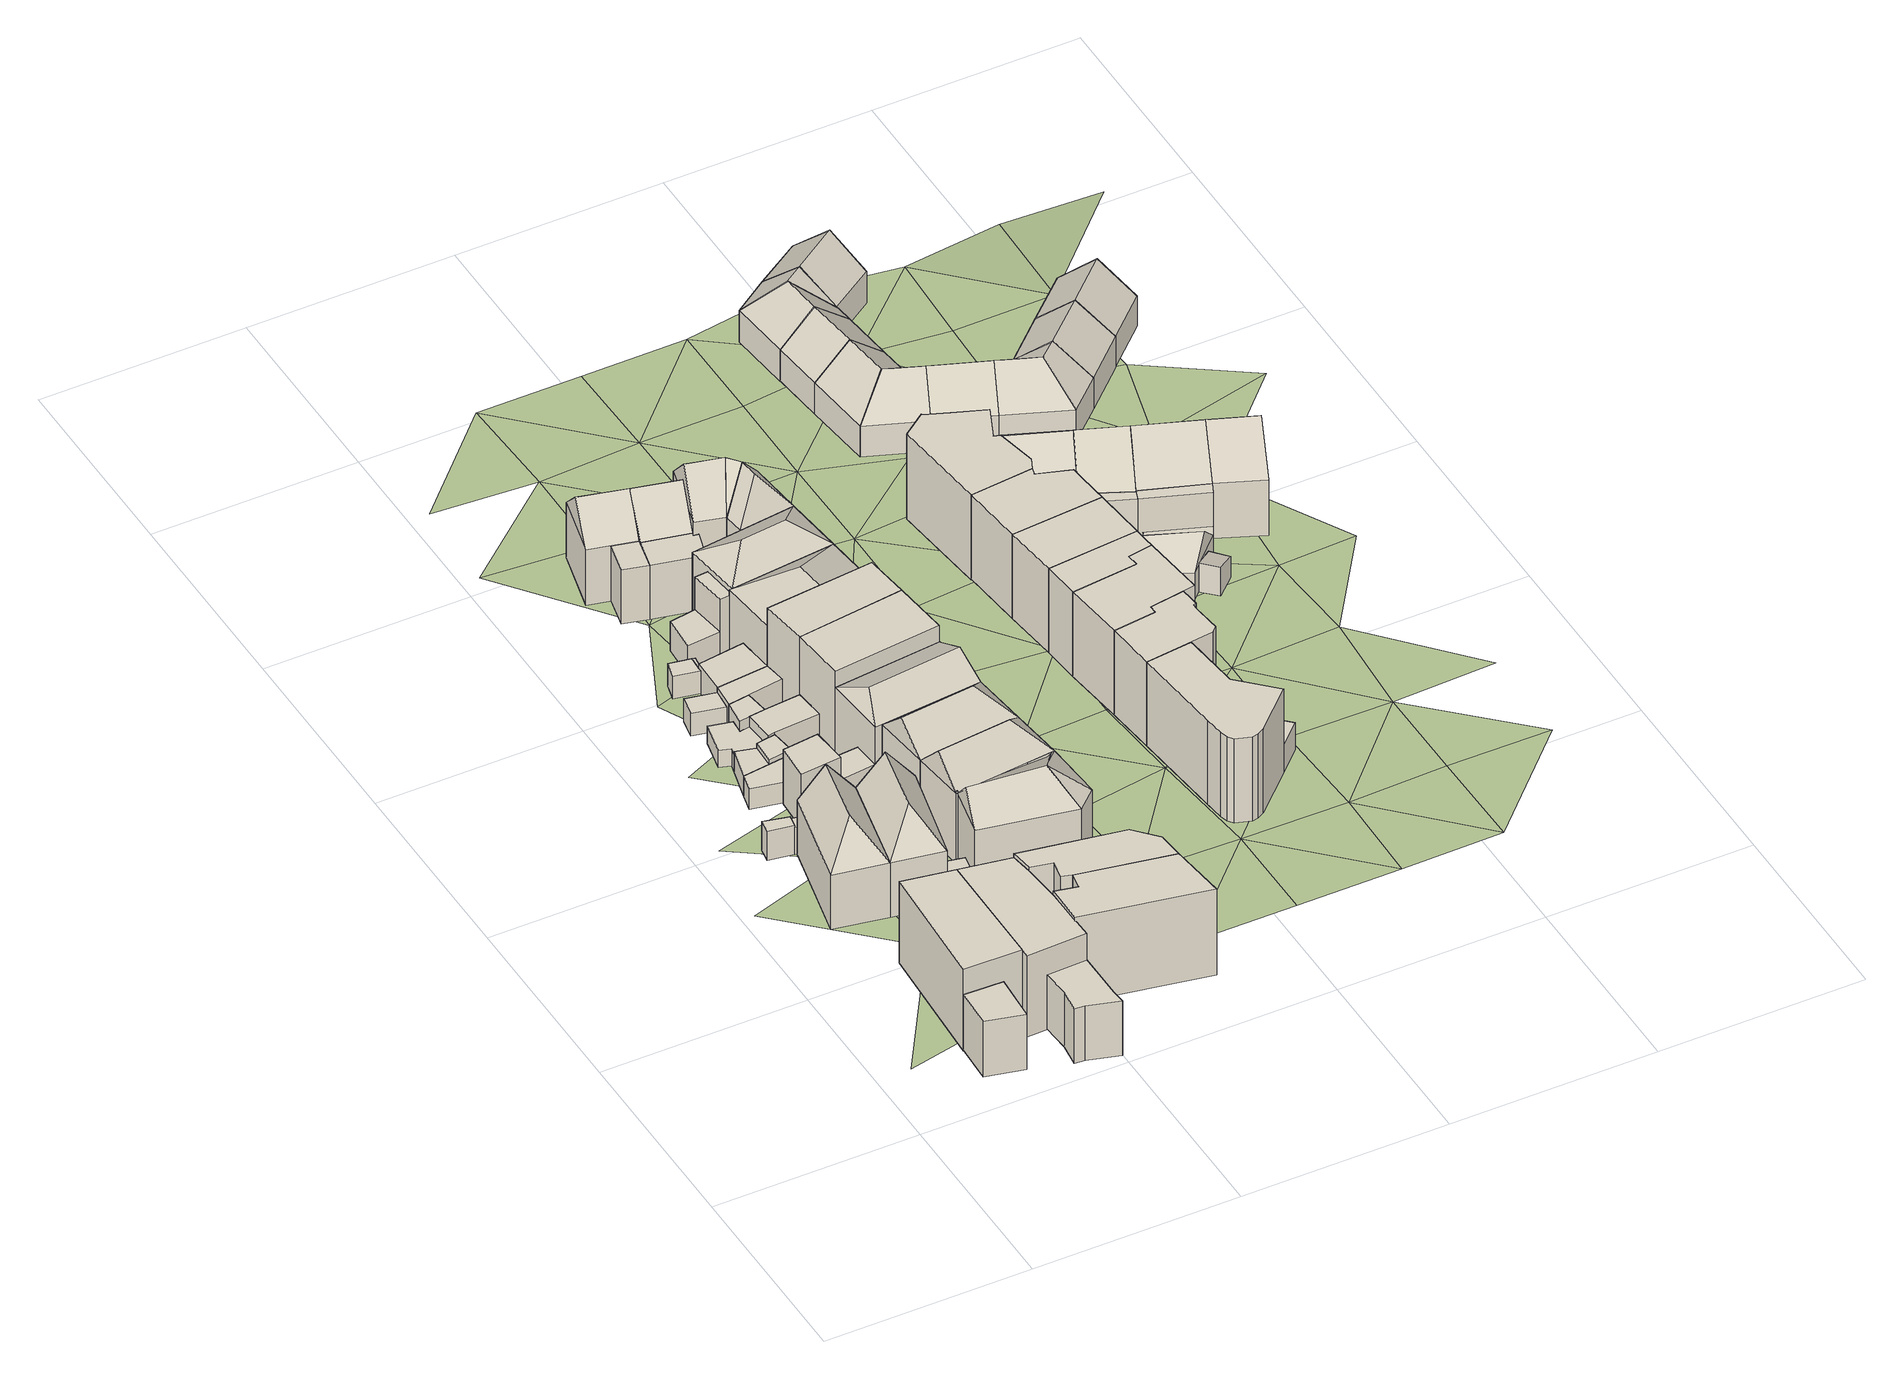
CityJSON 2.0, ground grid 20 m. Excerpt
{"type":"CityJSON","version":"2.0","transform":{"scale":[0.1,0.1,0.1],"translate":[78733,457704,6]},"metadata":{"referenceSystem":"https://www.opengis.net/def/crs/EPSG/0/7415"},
"CityObjects":{
"building1":{"type":"Building","children":["building1-1","building1-2"]},
"building1-1":{"type":"BuildingPart","attributes":{"roofType":"1000","AbsoluteEavesHeight":12.67,"AbsoluteRidgeHeight":12.67,"RelativeEavesHeight":6.12,"RelativeRidgeHeight":6.12},"parents":["building1"],"geometry":[{"type":"Solid","lod":"2","boundaries":[[[[0,1,2,3]],[[1,4,5,2]],[[4,6,7,5]],[[6,0,3,7]],[[6,4,1,0]],[[3,2,5,7]]]]}]},
"building1-2":{"type":"BuildingPart","attributes":{"roofType":"1000","AbsoluteEavesHeight":15.52,"AbsoluteRidgeHeight":15.52,"RelativeEavesHeight":9.05,"RelativeRidgeHeight":9.05},"parents":["building1"],"geometry":[{"type":"Solid","lod":"2","boundaries":[[[[8,9,10,11]],[[9,12,13,10]],[[12,14,15,13]],[[14,8,11,15]],[[14,12,9,8]],[[11,10,13,15]]]]}]},
"building2":{"type":"Building","children":["building2-1","building2-2","building2-3"]},
"building2-1":{"type":"BuildingPart","attributes":{"roofType":"1000","AbsoluteEavesHeight":9.41,"AbsoluteRidgeHeight":9.41,"RelativeEavesHeight":2.97,"RelativeRidgeHeight":2.97},"parents":["building2"],"geometry":[{"type":"Solid","lod":"2","boundaries":[[[[16,17,18,19]],[[17,20,21,18]],[[20,22,23,21]],[[22,16,19,23]],[[22,20,17,16]],[[19,18,21,23]]]]}]},
"building2-2":{"type":"BuildingPart","attributes":{"roofType":"1000","AbsoluteEavesHeight":9.61,"AbsoluteRidgeHeight":9.61,"RelativeEavesHeight":3.19,"RelativeRidgeHeight":3.19},"parents":["building2"],"geometry":[{"type":"Solid","lod":"2","boundaries":[[[[24,25,26,21]],[[25,27,28,26]],[[27,29,23,28]],[[29,24,21,23]],[[29,27,25,24]],[[21,26,28,23]]]]}]},
"building2-3":{"type":"BuildingPart","attributes":{"roofType":"1130","AbsoluteEavesHeight":12.43,"AbsoluteRidgeHeight":15.67,"RelativeEavesHeight":5.98,"RelativeRidgeHeight":9.23},"parents":["building2"],"geometry":[{"type":"Solid","lod":"2","boundaries":[[[[30,31,32,33]],[[31,34,35,32]],[[34,36,37,35]],[[36,30,33,37]],[[34,31,38]],[[30,36,39]],[[31,30,39,38]],[[36,34,38,39]],[[33,32,35,37]]]]}]},
"building3":{"type":"Building","children":["building3-1","building3-2"]},
"building3-1":{"type":"BuildingPart","attributes":{"roofType":"1000","AbsoluteEavesHeight":15.52,"AbsoluteRidgeHeight":15.52,"RelativeEavesHeight":9.06,"RelativeRidgeHeight":9.06},"parents":["building3"],"geometry":[{"type":"Solid","lod":"2","boundaries":[[[[40,41,42,43]],[[41,14,15,42]],[[14,44,45,15]],[[44,46,47,45]],[[46,48,49,47]],[[48,40,43,49]],[[48,46,44,14,41,40]],[[43,42,15,45,47,49]]]]}]},
"building3-2":{"type":"BuildingPart","attributes":{"roofType":"1000","AbsoluteEavesHeight":12.56,"AbsoluteRidgeHeight":12.56,"RelativeEavesHeight":5.96,"RelativeRidgeHeight":5.96},"parents":["building3"],"geometry":[{"type":"Solid","lod":"2","boundaries":[[[[50,51,52,53]],[[51,54,55,52]],[[54,56,57,55]],[[56,58,59,57]],[[58,60,61,59]],[[60,62,63,61]],[[62,50,53,63]],[[62,60,58,56,54,51,50]],[[53,52,55,57,59,61,63]]]]}]},
"building4":{"type":"Building","children":["building4-1","building4-2"]},
"building4-1":{"type":"BuildingPart","attributes":{"roofType":"1130","AbsoluteEavesHeight":12.43,"AbsoluteRidgeHeight":15.67,"RelativeEavesHeight":6,"RelativeRidgeHeight":9.25},"parents":["building4"],"geometry":[{"type":"Solid","lod":"2","boundaries":[[[[64,65,66,67]],[[65,31,32,66]],[[31,30,33,32]],[[30,64,67,33]],[[31,65,68]],[[64,30,69]],[[65,64,69,68]],[[30,31,68,69]],[[67,66,32,33]]]]}]},
"building4-2":{"type":"BuildingPart","attributes":{"roofType":"1000","AbsoluteEavesHeight":9.7,"AbsoluteRidgeHeight":9.7,"RelativeEavesHeight":3.27,"RelativeRidgeHeight":3.27},"parents":["building4"],"geometry":[{"type":"Solid","lod":"2","boundaries":[[[[70,71,72,73]],[[71,74,75,72]],[[74,76,77,75]],[[76,70,73,77]],[[76,74,71,70]],[[73,72,75,77]]]]}]},
"building5":{"type":"Building","attributes":{"roofType":"1000","AbsoluteEavesHeight":15.9,"AbsoluteRidgeHeight":15.9,"RelativeEavesHeight":9.49,"RelativeRidgeHeight":9.49},"geometry":[{"type":"Solid","lod":"2","boundaries":[[[[78,79,80,81]],[[79,82,83,80]],[[82,84,85,83]],[[84,86,87,85]],[[86,88,89,87]],[[88,78,81,89]],[[88,86,84,82,79,78]],[[81,80,83,85,87,89]]]]}]},
"building6":{"type":"Building","attributes":{"roofType":"1000","AbsoluteEavesHeight":15.9,"AbsoluteRidgeHeight":15.9,"RelativeEavesHeight":9.5,"RelativeRidgeHeight":9.5},"geometry":[{"type":"Solid","lod":"2","boundaries":[[[[90,91,92,93]],[[91,88,89,92]],[[88,86,87,89]],[[86,94,95,87]],[[94,96,97,95]],[[96,98,99,97]],[[98,100,101,99]],[[100,102,103,101]],[[102,90,93,103]],[[102,100,98,96,94,86,88,91,90]],[[93,92,89,87,95,97,99,101,103]]]]}]},
"building7":{"type":"Building","children":["building7-1","building7-2","building7-3","building7-4"]},
"building7-1":{"type":"BuildingPart","attributes":{"roofType":"1000","AbsoluteEavesHeight":8.74,"AbsoluteRidgeHeight":8.74,"RelativeEavesHeight":2.32,"RelativeRidgeHeight":2.32},"parents":["building7"],"geometry":[{"type":"Solid","lod":"2","boundaries":[[[[104,105,106,107]],[[105,108,109,106]],[[108,110,111,109]],[[110,112,113,111]],[[112,114,115,113]],[[114,104,107,115]],[[114,112,110,108,105,104]],[[107,106,109,111,113,115]]]]}]},
"building7-2":{"type":"BuildingPart","attributes":{"roofType":"1130","AbsoluteEavesHeight":13.99,"AbsoluteRidgeHeight":15.62,"RelativeEavesHeight":7.73,"RelativeRidgeHeight":9.35},"parents":["building7"],"geometry":[{"type":"Solid","lod":"2","boundaries":[[[[116,117,118,119]],[[117,120,121,118]],[[120,122,123,121]],[[122,116,119,123]],[[120,117,124]],[[116,122,125]],[[117,116,125,124]],[[122,120,124,125]],[[119,118,121,123]]]]}]},
"building7-3":{"type":"BuildingPart","attributes":{"roofType":"1000","AbsoluteEavesHeight":12.39,"AbsoluteRidgeHeight":12.39,"RelativeEavesHeight":5.95,"RelativeRidgeHeight":5.95},"parents":["building7"],"geometry":[{"type":"Solid","lod":"2","boundaries":[[[[126,127,128,129]],[[127,130,107,128]],[[130,131,132,107]],[[131,126,129,132]],[[131,130,127,126]],[[129,128,107,132]]]]}]},
"building7-4":{"type":"BuildingPart","attributes":{"roofType":"1000","AbsoluteEavesHeight":9.88,"AbsoluteRidgeHeight":9.88,"RelativeEavesHeight":3.46,"RelativeRidgeHeight":3.46},"parents":["building7"],"geometry":[{"type":"Solid","lod":"2","boundaries":[[[[133,134,129,135]],[[134,136,132,129]],[[136,137,138,132]],[[137,139,140,138]],[[139,141,142,140]],[[141,133,135,142]],[[141,139,137,136,134,133]],[[135,129,132,138,140,142]]]]}]},
"building8":{"type":"Building","children":["building8-1","building8-2","building8-3","building8-4"]},
"building8-1":{"type":"BuildingPart","attributes":{"roofType":"1000","AbsoluteEavesHeight":14.34,"AbsoluteRidgeHeight":14.34,"RelativeEavesHeight":7.9,"RelativeRidgeHeight":7.9},"parents":["building8"],"geometry":[{"type":"Solid","lod":"2","boundaries":[[[[143,144,145,146]],[[144,147,148,145]],[[147,143,146,148]],[[147,144,143]],[[146,145,148]]]]}]},
"building8-2":{"type":"BuildingPart","attributes":{"roofType":"1120","AbsoluteEavesHeight":13.99,"AbsoluteRidgeHeight":16.66,"RelativeEavesHeight":7.69,"RelativeRidgeHeight":10.36},"parents":["building8"],"geometry":[{"type":"Solid","lod":"2","boundaries":[[[[149,150,151,152]],[[150,153,154,151]],[[153,155,156,154]],[[155,149,152,156]],[[150,149,157]],[[153,150,157]],[[155,153,157]],[[149,155,157]],[[152,151,154,156]]]]}]},
"building8-3":{"type":"BuildingPart","attributes":{"roofType":"1000","AbsoluteEavesHeight":8.91,"AbsoluteRidgeHeight":8.91,"RelativeEavesHeight":2.47,"RelativeRidgeHeight":2.47},"parents":["building8"],"geometry":[{"type":"Solid","lod":"2","boundaries":[[[[158,159,66,160]],[[159,161,162,66]],[[161,163,164,162]],[[163,158,160,164]],[[163,161,159,158]],[[160,66,162,164]]]]}]},
"building8-4":{"type":"BuildingPart","attributes":{"roofType":"1130","AbsoluteEavesHeight":13.99,"AbsoluteRidgeHeight":16.66,"RelativeEavesHeight":7.69,"RelativeRidgeHeight":10.35},"parents":["building8"],"geometry":[{"type":"Solid","lod":"2","boundaries":[[[[165,153,154,166]],[[153,150,151,154]],[[150,167,168,151]],[[167,165,166,168]],[[150,153,157]],[[165,167,169]],[[153,165,169,157]],[[167,150,157,169]],[[166,154,151,168]]]]}]},
"building9":{"type":"Building","children":["building9-1","building9-2","building9-3","building9-4","building9-5"]},
"building9-1":{"type":"BuildingPart","attributes":{"roofType":"1000","AbsoluteEavesHeight":9.16,"AbsoluteRidgeHeight":9.16,"RelativeEavesHeight":2.75,"RelativeRidgeHeight":2.75},"parents":["building9"],"geometry":[{"type":"Solid","lod":"2","boundaries":[[[[170,171,172,173]],[[171,174,175,172]],[[174,176,113,175]],[[176,177,178,113]],[[177,170,173,178]],[[177,176,174,171,170]],[[173,172,175,113,178]]]]}]},
"building9-2":{"type":"BuildingPart","attributes":{"roofType":"1000","AbsoluteEavesHeight":9.36,"AbsoluteRidgeHeight":9.36,"RelativeEavesHeight":2.97,"RelativeRidgeHeight":2.97},"parents":["building9"],"geometry":[{"type":"Solid","lod":"2","boundaries":[[[[179,180,181,182]],[[180,183,184,181]],[[183,185,175,184]],[[185,186,172,175]],[[186,187,188,172]],[[187,179,182,188]],[[187,186,185,183,180,179]],[[182,181,184,175,172,188]]]]}]},
"building9-3":{"type":"BuildingPart","attributes":{"roofType":"1000","AbsoluteEavesHeight":15.8,"AbsoluteRidgeHeight":15.8,"RelativeEavesHeight":9.49,"RelativeRidgeHeight":9.49},"parents":["building9"],"geometry":[{"type":"Solid","lod":"2","boundaries":[[[[189,190,121,123]],[[190,191,192,121]],[[191,193,194,192]],[[193,189,123,194]],[[193,191,190,189]],[[123,121,192,194]]]]}]},
"building9-4":{"type":"BuildingPart","attributes":{"roofType":"1000","AbsoluteEavesHeight":8.74,"AbsoluteRidgeHeight":8.74,"RelativeEavesHeight":2.33,"RelativeRidgeHeight":2.33},"parents":["building9"],"geometry":[{"type":"Solid","lod":"2","boundaries":[[[[195,196,178,173]],[[196,110,111,178]],[[110,197,198,111]],[[197,195,173,198]],[[197,110,196,195]],[[173,178,111,198]]]]}]},
"building9-5":{"type":"BuildingPart","attributes":{"roofType":"1000","AbsoluteEavesHeight":8.34,"AbsoluteRidgeHeight":8.34,"RelativeEavesHeight":1.96,"RelativeRidgeHeight":1.96},"parents":["building9"],"geometry":[{"type":"Solid","lod":"2","boundaries":[[[[199,200,201,202]],[[200,203,204,201]],[[203,205,206,204]],[[205,207,208,206]],[[207,209,188,208]],[[209,210,172,188]],[[210,211,173,172]],[[211,212,198,173]],[[212,199,202,198]],[[212,211,210,209,207,205,203,200,199]],[[202,201,204,206,208,188,172,173,198]]]]}]},
"building10":{"type":"Building","children":["building10-1","building10-2"]},
"building10-1":{"type":"BuildingPart","attributes":{"roofType":"1030","AbsoluteEavesHeight":12.39,"AbsoluteRidgeHeight":15.64,"RelativeEavesHeight":6.12,"RelativeRidgeHeight":9.36},"parents":["building10"],"geometry":[{"type":"Solid","lod":"2","boundaries":[[[[213,214,215,216]],[[214,217,218,215]],[[217,219,220,218]],[[219,213,216,220]],[[217,214,221]],[[213,219,222]],[[214,213,222,221]],[[219,217,221,222]],[[216,215,218,220]]]]}]},
"building10-2":{"type":"BuildingPart","attributes":{"roofType":"1000","AbsoluteEavesHeight":12.39,"AbsoluteRidgeHeight":12.39,"RelativeEavesHeight":6.04,"RelativeRidgeHeight":6.04},"parents":["building10"],"geometry":[{"type":"Solid","lod":"2","boundaries":[[[[223,224,225,226]],[[224,227,228,225]],[[227,213,229,228]],[[213,223,226,229]],[[213,227,224,223]],[[226,225,228,229]]]]}]},
"building11":{"type":"Building","children":["building11-1","building11-2","building11-3","building11-4"]},
"building11-1":{"type":"BuildingPart","attributes":{"roofType":"1010","AbsoluteEavesHeight":9.36,"AbsoluteRidgeHeight":9.36,"RelativeEavesHeight":2.99,"RelativeRidgeHeight":2.99},"parents":["building11"],"geometry":[{"type":"Solid","lod":"2","boundaries":[[[[230,231,232,233]],[[231,234,235,232]],[[234,236,237,235]],[[236,230,233,237]],[[236,234,231,230]],[[233,232,235,237]]]]}]},
"building11-2":{"type":"BuildingPart","attributes":{"roofType":"1000","AbsoluteEavesHeight":15.8,"AbsoluteRidgeHeight":15.8,"RelativeEavesHeight":9.45,"RelativeRidgeHeight":9.45},"parents":["building11"],"geometry":[{"type":"Solid","lod":"2","boundaries":[[[[193,191,181,238]],[[191,239,237,181]],[[239,240,241,237]],[[240,193,238,241]],[[240,239,191,193]],[[238,181,237,241]]]]}]},
"building11-3":{"type":"BuildingPart","attributes":{"roofType":"1010","AbsoluteEavesHeight":8.86,"AbsoluteRidgeHeight":8.86,"RelativeEavesHeight":2.5,"RelativeRidgeHeight":2.5},"parents":["building11"],"geometry":[{"type":"Solid","lod":"2","boundaries":[[[[242,243,244,245]],[[243,246,247,244]],[[246,248,235,247]],[[248,242,245,235]],[[248,246,243,242]],[[245,244,247,235]]]]}]},
"building11-4":{"type":"BuildingPart","attributes":{"roofType":"1000","AbsoluteEavesHeight":9.36,"AbsoluteRidgeHeight":9.36,"RelativeEavesHeight":2.98,"RelativeRidgeHeight":2.98},"parents":["building11"],"geometry":[{"type":"Solid","lod":"2","boundaries":[[[[249,179,182,250]],[[179,251,208,182]],[[251,231,232,208]],[[231,249,250,232]],[[231,251,179,249]],[[250,182,208,232]]]]}]},
"building12":{"type":"Building","attributes":{"roofType":"1130","AbsoluteEavesHeight":13.99,"AbsoluteRidgeHeight":16.86,"RelativeEavesHeight":7.72,"RelativeRidgeHeight":10.58},"geometry":[{"type":"Solid","lod":"2","boundaries":[[[[252,253,254,255]],[[253,155,156,254]],[[155,256,257,156]],[[256,252,255,257]],[[155,253,258]],[[252,256,259]],[[253,252,259,258]],[[256,155,258,259]],[[255,254,156,257]]]]}]},
"building13":{"type":"Building","attributes":{"roofType":"1130","AbsoluteEavesHeight":13.99,"AbsoluteRidgeHeight":16.66,"RelativeEavesHeight":7.73,"RelativeRidgeHeight":10.39},"geometry":[{"type":"Solid","lod":"2","boundaries":[[[[260,116,119,261]],[[116,253,254,119]],[[253,252,255,254]],[[252,260,261,255]],[[253,116,262]],[[260,252,263]],[[116,260,263,262]],[[252,253,262,263]],[[261,119,254,255]]]]}]},
"building14":{"type":"Building","children":["building14-1","building14-2","building14-3","building14-4"]},
"building14-1":{"type":"BuildingPart","attributes":{"roofType":"1010","AbsoluteEavesHeight":8.86,"AbsoluteRidgeHeight":8.86,"RelativeEavesHeight":2.48,"RelativeRidgeHeight":2.48},"parents":["building14"],"geometry":[{"type":"Solid","lod":"2","boundaries":[[[[264,265,266,267]],[[265,268,269,266]],[[268,270,271,269]],[[270,264,267,271]],[[270,268,265,264]],[[267,266,269,271]]]]}]},
"building14-2":{"type":"BuildingPart","attributes":{"roofType":"1010","AbsoluteEavesHeight":8.86,"AbsoluteRidgeHeight":8.86,"RelativeEavesHeight":2.5,"RelativeRidgeHeight":2.5},"parents":["building14"],"geometry":[{"type":"Solid","lod":"2","boundaries":[[[[272,273,274,275]],[[273,276,277,274]],[[276,265,266,277]],[[265,272,275,266]],[[265,276,273,272]],[[275,274,277,266]]]]}]},
"building14-3":{"type":"BuildingPart","attributes":{"roofType":"1130","AbsoluteEavesHeight":13.84,"AbsoluteRidgeHeight":15.8,"RelativeEavesHeight":7.47,"RelativeRidgeHeight":9.43},"parents":["building14"],"geometry":[{"type":"Solid","lod":"2","boundaries":[[[[278,279,280,237]],[[279,281,282,280]],[[281,283,241,282]],[[283,278,237,241]],[[281,279,284]],[[278,283,285]],[[279,278,285,284]],[[283,281,284,285]],[[237,280,282,241]]]]}]},
"building14-4":{"type":"BuildingPart","attributes":{"roofType":"1010","AbsoluteEavesHeight":9.36,"AbsoluteRidgeHeight":9.36,"RelativeEavesHeight":2.98,"RelativeRidgeHeight":2.98},"parents":["building14"],"geometry":[{"type":"Solid","lod":"2","boundaries":[[[[236,234,235,237]],[[234,286,267,235]],[[286,287,288,267]],[[287,236,237,288]],[[287,286,234,236]],[[237,235,267,288]]]]}]},
"building15":{"type":"Building","children":["building15-1","building15-2"]},
"building15-1":{"type":"BuildingPart","attributes":{"roofType":"1030","AbsoluteEavesHeight":12.39,"AbsoluteRidgeHeight":15.64,"RelativeEavesHeight":6.1,"RelativeRidgeHeight":9.35},"parents":["building15"],"geometry":[{"type":"Solid","lod":"2","boundaries":[[[[219,289,290,220]],[[289,291,292,290]],[[291,293,294,292]],[[293,219,220,294]],[[291,289,295]],[[219,293,222]],[[289,219,222,295]],[[293,291,295,222]],[[220,290,292,294]]]]}]},
"building15-2":{"type":"BuildingPart","attributes":{"roofType":"1000","AbsoluteEavesHeight":12.39,"AbsoluteRidgeHeight":12.39,"RelativeEavesHeight":6.03,"RelativeRidgeHeight":6.03},"parents":["building15"],"geometry":[{"type":"Solid","lod":"2","boundaries":[[[[291,296,297,298]],[[296,299,300,297]],[[299,301,302,300]],[[301,223,226,302]],[[223,293,303,226]],[[293,291,298,303]],[[293,223,301,299,296,291]],[[298,297,300,302,226,303]]]]}]},
"building16":{"type":"Building","children":["building16-1","building16-2","building16-3"]},
"building16-1":{"type":"BuildingPart","attributes":{"roofType":"1000","AbsoluteEavesHeight":13.24,"AbsoluteRidgeHeight":13.24,"RelativeEavesHeight":6.85,"RelativeRidgeHeight":6.85},"parents":["building16"],"geometry":[{"type":"Solid","lod":"2","boundaries":[[[[304,305,306,307]],[[305,308,309,306]],[[308,310,311,309]],[[310,304,307,311]],[[310,308,305,304]],[[307,306,309,311]]]]}]},
"building16-2":{"type":"BuildingPart","attributes":{"roofType":"1040","AbsoluteEavesHeight":13.84,"AbsoluteRidgeHeight":15.8,"RelativeEavesHeight":7.46,"RelativeRidgeHeight":9.42},"parents":["building16"],"geometry":[{"type":"Solid","lod":"2","boundaries":[[[[312,313,314,315]],[[313,281,282,314]],[[281,316,306,282]],[[316,312,315,306]],[[281,313,317]],[[312,316,318]],[[313,312,318,317]],[[316,281,317,318]],[[315,314,282,306]]]]}]},
"building16-3":{"type":"BuildingPart","attributes":{"roofType":"1000","AbsoluteEavesHeight":9.64,"AbsoluteRidgeHeight":9.64,"RelativeEavesHeight":3.25,"RelativeRidgeHeight":3.25},"parents":["building16"],"geometry":[{"type":"Solid","lod":"2","boundaries":[[[[319,320,321,309]],[[320,322,323,321]],[[322,324,311,323]],[[324,319,309,311]],[[324,322,320,319]],[[309,321,323,311]]]]}]},
"building17":{"type":"Building","children":["building17-1","building17-2","building17-3"]},
"building17-1":{"type":"BuildingPart","attributes":{"roofType":"1030","AbsoluteEavesHeight":13.84,"AbsoluteRidgeHeight":17.37,"RelativeEavesHeight":7.52,"RelativeRidgeHeight":11.05},"parents":["building17"],"geometry":[{"type":"Solid","lod":"2","boundaries":[[[[325,326,327,328]],[[326,329,290,327]],[[329,330,331,290]],[[330,325,328,331]],[[329,326,332]],[[325,330,333]],[[326,325,333,332]],[[330,329,332,333]],[[328,327,290,331]]]]}]},
"building17-2":{"type":"BuildingPart","attributes":{"roofType":"1130","AbsoluteEavesHeight":13.84,"AbsoluteRidgeHeight":17.37,"RelativeEavesHeight":7.48,"RelativeRidgeHeight":11.01},"parents":["building17"],"geometry":[{"type":"Solid","lod":"2","boundaries":[[[[334,313,314,335]],[[313,336,337,314]],[[336,338,339,337]],[[338,334,335,339]],[[336,313,340]],[[334,338,341]],[[313,334,341,340]],[[338,336,340,341]],[[335,314,337,339]]]]}]},
"building17-3":{"type":"BuildingPart","attributes":{"roofType":"1030","AbsoluteEavesHeight":13.84,"AbsoluteRidgeHeight":17.37,"RelativeEavesHeight":7.5,"RelativeRidgeHeight":11.03},"parents":["building17"],"geometry":[{"type":"Solid","lod":"2","boundaries":[[[[338,325,328,342]],[[325,330,331,328]],[[330,334,343,331]],[[334,338,342,343]],[[330,325,333]],[[338,334,341]],[[325,338,341,333]],[[334,330,333,341]],[[342,328,331,343]]]]}]},
"building18":{"type":"Building","attributes":{"roofType":"1000","AbsoluteEavesHeight":15.61,"AbsoluteRidgeHeight":15.61,"RelativeEavesHeight":9.3,"RelativeRidgeHeight":9.3},"geometry":[{"type":"Solid","lod":"2","boundaries":[[[[344,345,346,347]],[[345,348,349,346]],[[348,350,351,349]],[[350,352,353,351]],[[352,354,355,353]],[[354,356,357,355]],[[356,358,359,357]],[[358,360,361,359]],[[360,362,363,361]],[[362,364,365,363]],[[364,344,347,365]],[[364,362,360,358,356,354,352,350,348,345,344]],[[347,346,349,351,353,355,357,359,361,363,365]]]]}]},
"building19":{"type":"Building","attributes":{"roofType":"1000","AbsoluteEavesHeight":15.61,"AbsoluteRidgeHeight":15.61,"RelativeEavesHeight":9.31,"RelativeRidgeHeight":9.31},"geometry":[{"type":"Solid","lod":"2","boundaries":[[[[366,367,368,369]],[[367,360,361,368]],[[360,370,371,361]],[[370,372,373,371]],[[372,374,375,373]],[[374,376,377,375]],[[376,378,379,377]],[[378,380,381,379]],[[380,382,383,381]],[[382,366,369,383]],[[382,380,378,376,374,372,370,360,367,366]],[[369,368,361,371,373,375,377,379,381,383]]]]}]},
"building20":{"type":"Building","attributes":{"roofType":"1000","AbsoluteEavesHeight":9.29,"AbsoluteRidgeHeight":9.29,"RelativeEavesHeight":3,"RelativeRidgeHeight":3},"geometry":[{"type":"Solid","lod":"2","boundaries":[[[[384,385,386,387]],[[385,388,347,386]],[[388,389,365,347]],[[389,390,363,365]],[[390,391,368,363]],[[391,392,393,368]],[[392,384,387,393]],[[392,391,390,389,388,385,384]],[[387,386,347,365,363,368,393]]]]}]},
"building21":{"type":"Building","children":["building21-1","building21-2","building21-3"]},
"building21-1":{"type":"BuildingPart","attributes":{"roofType":"1000","AbsoluteEavesHeight":15.61,"AbsoluteRidgeHeight":15.61,"RelativeEavesHeight":9.32,"RelativeRidgeHeight":9.32},"parents":["building21"],"geometry":[{"type":"Solid","lod":"2","boundaries":[[[[394,395,396,397]],[[395,374,375,396]],[[374,372,373,375]],[[372,370,371,373]],[[370,398,399,371]],[[398,400,401,399]],[[400,402,403,401]],[[402,394,397,403]],[[402,400,398,370,372,374,395,394]],[[397,396,375,373,371,399,401,403]]]]}]},
"building21-2":{"type":"BuildingPart","attributes":{"roofType":"1000","AbsoluteEavesHeight":8.85,"AbsoluteRidgeHeight":8.85,"RelativeEavesHeight":2.48,"RelativeRidgeHeight":2.48},"parents":["building21"],"geometry":[{"type":"Solid","lod":"2","boundaries":[[[[404,405,406,407]],[[405,408,409,406]],[[408,410,411,409]],[[410,404,407,411]],[[410,408,405,404]],[[407,406,409,411]]]]}]},
"building21-3":{"type":"BuildingPart","attributes":{"roofType":"1000","AbsoluteEavesHeight":8.65,"AbsoluteRidgeHeight":8.65,"RelativeEavesHeight":2.3,"RelativeRidgeHeight":2.3},"parents":["building21"],"geometry":[{"type":"Solid","lod":"2","boundaries":[[[[412,413,414,396]],[[413,415,416,414]],[[415,417,418,416]],[[417,412,396,418]],[[417,415,413,412]],[[396,414,416,418]]]]}]},
"building22":{"type":"Building","children":["building22-1","building22-2"]},
"building22-1":{"type":"BuildingPart","attributes":{"roofType":"1000","AbsoluteEavesHeight":15.61,"AbsoluteRidgeHeight":15.61,"RelativeEavesHeight":9.32,"RelativeRidgeHeight":9.32},"parents":["building22"],"geometry":[{"type":"Solid","lod":"2","boundaries":[[[[419,394,397,420]],[[394,402,403,397]],[[402,400,401,403]],[[400,398,399,401]],[[398,421,422,399]],[[421,423,424,422]],[[423,419,420,424]],[[423,421,398,400,402,394,419]],[[420,397,403,401,399,422,424]]]]}]},
"building22-2":{"type":"BuildingPart","attributes":{"roofType":"1000","AbsoluteEavesHeight":12.51,"AbsoluteRidgeHeight":12.51,"RelativeEavesHeight":6.14,"RelativeRidgeHeight":6.14},"parents":["building22"],"geometry":[{"type":"Solid","lod":"2","boundaries":[[[[425,426,427,428]],[[426,429,430,427]],[[429,425,428,430]],[[429,426,425]],[[428,427,430]]]]}]},
"building23":{"type":"Building","attributes":{"roofType":"1000","AbsoluteEavesHeight":15.61,"AbsoluteRidgeHeight":15.61,"RelativeEavesHeight":9.32,"RelativeRidgeHeight":9.32},"geometry":[{"type":"Solid","lod":"2","boundaries":[[[[431,432,433,434]],[[432,435,436,433]],[[435,437,438,436]],[[437,439,440,438]],[[439,441,442,440]],[[441,443,444,442]],[[443,431,434,444]],[[443,441,439,437,435,432,431]],[[434,433,436,438,440,442,444]]]]}]},
"building24":{"type":"Building","attributes":{"roofType":"1000","AbsoluteEavesHeight":15.61,"AbsoluteRidgeHeight":15.61,"RelativeEavesHeight":9.36,"RelativeRidgeHeight":9.36},"geometry":[{"type":"Solid","lod":"2","boundaries":[[[[445,446,447,448]],[[446,449,450,447]],[[449,437,451,450]],[[437,435,452,451]],[[435,453,454,452]],[[453,455,456,454]],[[455,457,458,456]],[[457,459,460,458]],[[459,461,462,460]],[[461,463,464,462]],[[463,445,448,464]],[[463,461,459,457,455,453,435,437,449,446,445]],[[448,447,450,451,452,454,456,458,460,462,464]]]]}]},
"building25":{"type":"Building","children":["building25-1","building25-2","building25-3","building25-4"]},
"building25-1":{"type":"BuildingPart","attributes":{"roofType":"1000","AbsoluteEavesHeight":15.61,"AbsoluteRidgeHeight":15.61,"RelativeEavesHeight":9.32,"RelativeRidgeHeight":9.32},"parents":["building25"],"geometry":[{"type":"Solid","lod":"2","boundaries":[[[[423,421,422,424]],[[421,432,433,422]],[[432,431,434,433]],[[431,423,424,434]],[[431,432,421,423]],[[424,422,433,434]]]]}]},
"building25-2":{"type":"BuildingPart","attributes":{"roofType":"1030","AbsoluteEavesHeight":9.19,"AbsoluteRidgeHeight":11.7,"RelativeEavesHeight":2.87,"RelativeRidgeHeight":5.37},"parents":["building25"],"geometry":[{"type":"Solid","lod":"2","boundaries":[[[[465,466,467,468]],[[466,469,470,467]],[[469,471,472,470]],[[471,465,468,472]],[[469,466,473]],[[465,471,474]],[[466,465,474,473]],[[471,469,473,474]],[[468,467,470,472]]]]}]},
"building25-3":{"type":"BuildingPart","attributes":{"roofType":"1010","AbsoluteEavesHeight":9.04,"AbsoluteRidgeHeight":9.49,"RelativeEavesHeight":2.71,"RelativeRidgeHeight":3.17},"parents":["building25"],"geometry":[{"type":"Solid","lod":"2","boundaries":[[[[475,476,477,478]],[[476,479,480,477]],[[479,481,482,480]],[[481,475,478,482]],[[481,479,476,475]],[[478,477,480,482]]]]}]},
"building25-4":{"type":"BuildingPart","attributes":{"roofType":"1000","AbsoluteEavesHeight":9.79,"AbsoluteRidgeHeight":9.79,"RelativeEavesHeight":3.43,"RelativeRidgeHeight":3.43},"parents":["building25"],"geometry":[{"type":"Solid","lod":"2","boundaries":[[[[483,484,428,485]],[[484,486,430,428]],[[486,487,488,430]],[[487,489,490,488]],[[489,491,492,490]],[[491,483,485,492]],[[491,489,487,486,484,483]],[[485,428,430,488,490,492]]]]}]},
"building26":{"type":"Building","children":["building26-1","building26-2"]},
"building26-1":{"type":"BuildingPart","attributes":{"roofType":"1030","AbsoluteEavesHeight":9.72,"AbsoluteRidgeHeight":12.84,"RelativeEavesHeight":3.43,"RelativeRidgeHeight":6.55},"parents":["building26"],"geometry":[{"type":"Solid","lod":"2","boundaries":[[[[493,494,495,496]],[[494,497,498,495]],[[497,499,500,498]],[[499,493,496,500]],[[497,494,501]],[[493,499,502]],[[494,493,502,501]],[[499,497,501,502]],[[496,495,498,500]]]]}]},
"building26-2":{"type":"BuildingPart","attributes":{"roofType":"1030","AbsoluteEavesHeight":9.72,"AbsoluteRidgeHeight":12.84,"RelativeEavesHeight":3.43,"RelativeRidgeHeight":6.55},"parents":["building26"],"geometry":[{"type":"Solid","lod":"2","boundaries":[[[[503,493,496,504]],[[493,499,500,496]],[[499,505,506,500]],[[505,503,504,506]],[[499,493,502]],[[503,505,507]],[[493,503,507,502]],[[505,499,502,507]],[[504,496,500,506]]]]}]},
"building27":{"type":"Building","children":["building27-1","building27-2","building27-3"]},
"building27-1":{"type":"BuildingPart","attributes":{"roofType":"1010","AbsoluteEavesHeight":13.94,"AbsoluteRidgeHeight":15.55,"RelativeEavesHeight":7.69,"RelativeRidgeHeight":9.3},"parents":["building27"],"geometry":[{"type":"Solid","lod":"2","boundaries":[[[[508,509,510,511]],[[509,445,512,510]],[[445,513,514,512]],[[513,508,511,514]],[[513,445,509,508]],[[511,510,512,514]]]]}]},
"building27-2":{"type":"BuildingPart","attributes":{"roofType":"1000","AbsoluteEavesHeight":12.33,"AbsoluteRidgeHeight":12.33,"RelativeEavesHeight":6,"RelativeRidgeHeight":6},"parents":["building27"],"geometry":[{"type":"Solid","lod":"2","boundaries":[[[[515,516,517,518]],[[516,519,520,517]],[[519,521,522,520]],[[521,523,442,522]],[[523,524,440,442]],[[524,525,526,440]],[[525,515,518,526]],[[525,524,523,521,519,516,515]],[[518,517,520,522,442,440,526]]]]}]},
"building27-3":{"type":"BuildingPart","attributes":{"roofType":"1010","AbsoluteEavesHeight":13.94,"AbsoluteRidgeHeight":15.55,"RelativeEavesHeight":7.65,"RelativeRidgeHeight":9.26},"parents":["building27"],"geometry":[{"type":"Solid","lod":"2","boundaries":[[[[509,515,518,510]],[[515,525,526,518]],[[525,446,527,526]],[[446,509,510,527]],[[446,525,515,509]],[[510,518,526,527]]]]}]},
"building28":{"type":"Building","attributes":{"roofType":"1030","AbsoluteEavesHeight":9.72,"AbsoluteRidgeHeight":12.84,"RelativeEavesHeight":3.42,"RelativeRidgeHeight":6.54},"geometry":[{"type":"Solid","lod":"2","boundaries":[[[[494,528,529,495]],[[528,530,531,529]],[[530,497,498,531]],[[497,494,495,498]],[[530,528,532]],[[494,497,501]],[[528,494,501,532]],[[497,530,532,501]],[[495,529,531,498]]]]}]},
"building29":{"type":"Building","children":["building29-1","building29-2"]},
"building29-1":{"type":"BuildingPart","attributes":{"roofType":"1030","AbsoluteEavesHeight":9.72,"AbsoluteRidgeHeight":12.84,"RelativeEavesHeight":3.57,"RelativeRidgeHeight":6.69},"parents":["building29"],"geometry":[{"type":"Solid","lod":"2","boundaries":[[[[533,534,535,536]],[[534,537,538,535]],[[537,539,540,538]],[[539,533,536,540]],[[537,534,541]],[[533,539,542]],[[534,533,542,541]],[[539,537,541,542]],[[536,535,538,540]]]]}]},
"building29-2":{"type":"BuildingPart","attributes":{"roofType":"1030","AbsoluteEavesHeight":9.72,"AbsoluteRidgeHeight":12.84,"RelativeEavesHeight":3.52,"RelativeRidgeHeight":6.64},"parents":["building29"],"geometry":[{"type":"Solid","lod":"2","boundaries":[[[[534,530,543,535]],[[530,528,544,543]],[[528,537,538,544]],[[537,534,535,538]],[[528,530,532]],[[534,537,541]],[[530,534,541,532]],[[537,528,532,541]],[[535,543,544,538]]]]}]},
"building30":{"type":"Building","children":["building30-1","building30-2"]},
"building30-1":{"type":"BuildingPart","attributes":{"roofType":"1030","AbsoluteEavesHeight":12.33,"AbsoluteRidgeHeight":15.55,"RelativeEavesHeight":6.07,"RelativeRidgeHeight":9.29},"parents":["building30"],"geometry":[{"type":"Solid","lod":"2","boundaries":[[[[545,516,517,546]],[[516,508,511,517]],[[508,547,548,511]],[[547,545,546,548]],[[508,516,509]],[[545,547,549]],[[516,545,549,509]],[[547,508,509,549]],[[546,517,511,548]]]]}]},
"building30-2":{"type":"BuildingPart","attributes":{"roofType":"1000","AbsoluteEavesHeight":12.33,"AbsoluteRidgeHeight":12.33,"RelativeEavesHeight":5.97,"RelativeRidgeHeight":5.97},"parents":["building30"],"geometry":[{"type":"Solid","lod":"2","boundaries":[[[[550,551,552,553]],[[551,521,554,552]],[[521,519,555,554]],[[519,545,556,555]],[[545,550,553,556]],[[545,519,521,551,550]],[[553,552,554,555,556]]]]}]},
"building31":{"type":"Building","attributes":{"roofType":"1030","AbsoluteEavesHeight":9.72,"AbsoluteRidgeHeight":12.84,"RelativeEavesHeight":3.43,"RelativeRidgeHeight":6.55},"geometry":[{"type":"Solid","lod":"2","boundaries":[[[[557,503,504,558]],[[503,505,506,504]],[[505,559,560,506]],[[559,557,558,560]],[[505,503,507]],[[557,559,561]],[[503,557,561,507]],[[559,505,507,561]],[[558,504,506,560]]]]}]},
"building32":{"type":"Building","attributes":{"roofType":"1030","AbsoluteEavesHeight":9.72,"AbsoluteRidgeHeight":12.84,"RelativeEavesHeight":3.6,"RelativeRidgeHeight":6.72},"geometry":[{"type":"Solid","lod":"2","boundaries":[[[[562,533,563,564]],[[533,539,565,563]],[[539,566,567,565]],[[566,562,564,567]],[[539,533,542]],[[562,566,568]],[[533,562,568,542]],[[566,539,542,568]],[[564,563,565,567]]]]}]},
"building33":{"type":"Building","children":["building33-1","building33-2","building33-3"]},
"building33-1":{"type":"BuildingPart","attributes":{"roofType":"1000","AbsoluteEavesHeight":12.33,"AbsoluteRidgeHeight":12.33,"RelativeEavesHeight":6.03,"RelativeRidgeHeight":6.03},"parents":["building33"],"geometry":[{"type":"Solid","lod":"2","boundaries":[[[[569,570,571,572]],[[570,550,573,571]],[[550,574,575,573]],[[574,569,572,575]],[[574,550,570,569]],[[572,571,573,575]]]]}]},
"building33-2":{"type":"BuildingPart","attributes":{"roofType":"1030","AbsoluteEavesHeight":12.33,"AbsoluteRidgeHeight":15.55,"RelativeEavesHeight":6.09,"RelativeRidgeHeight":9.3},"parents":["building33"],"geometry":[{"type":"Solid","lod":"2","boundaries":[[[[547,576,577,578]],[[576,569,579,577]],[[569,574,580,579]],[[574,547,578,580]],[[569,576,581]],[[547,574,549]],[[576,547,549,581]],[[574,569,581,549]],[[578,577,579,580]]]]}]},
"building33-3":{"type":"BuildingPart","attributes":{"roofType":"1000","AbsoluteEavesHeight":8.63,"AbsoluteRidgeHeight":8.63,"RelativeEavesHeight":2.32,"RelativeRidgeHeight":2.32},"parents":["building33"],"geometry":[{"type":"Solid","lod":"2","boundaries":[[[[582,583,467,571]],[[583,584,585,467]],[[584,586,587,585]],[[586,582,571,587]],[[586,584,583,582]],[[571,467,585,587]]]]}]},
"building34":{"type":"Building","children":["building34-1","building34-2"]},
"building34-1":{"type":"BuildingPart","attributes":{"roofType":"1030","AbsoluteEavesHeight":9.72,"AbsoluteRidgeHeight":12.84,"RelativeEavesHeight":3.43,"RelativeRidgeHeight":6.55},"parents":["building34"],"geometry":[{"type":"Solid","lod":"2","boundaries":[[[[588,589,590,591]],[[589,592,593,590]],[[592,594,595,593]],[[594,588,591,595]],[[592,589,596]],[[588,594,597]],[[589,588,597,596]],[[594,592,596,597]],[[591,590,593,595]]]]}]},
"building34-2":{"type":"BuildingPart","attributes":{"roofType":"1030","AbsoluteEavesHeight":9.72,"AbsoluteRidgeHeight":12.84,"RelativeEavesHeight":3.43,"RelativeRidgeHeight":6.55},"parents":["building34"],"geometry":[{"type":"Solid","lod":"2","boundaries":[[[[589,557,558,590]],[[557,559,560,558]],[[559,592,593,560]],[[592,589,590,593]],[[559,557,561]],[[589,592,596]],[[557,589,596,561]],[[592,559,561,596]],[[590,558,560,593]]]]}]},
"building35":{"type":"Building","attributes":{"roofType":"1030","AbsoluteEavesHeight":12.33,"AbsoluteRidgeHeight":15.55,"RelativeEavesHeight":6.09,"RelativeRidgeHeight":9.31},"geometry":[{"type":"Solid","lod":"2","boundaries":[[[[598,569,579,599]],[[569,576,577,579]],[[576,600,601,577]],[[600,598,599,601]],[[576,569,581]],[[598,600,602]],[[569,598,602,581]],[[600,576,581,602]],[[599,579,577,601]]]]}]},
"building36":{"type":"Building","attributes":{"roofType":"1030","AbsoluteEavesHeight":9.72,"AbsoluteRidgeHeight":12.84,"RelativeEavesHeight":3.38,"RelativeRidgeHeight":6.5},"geometry":[{"type":"Solid","lod":"2","boundaries":[[[[603,588,591,604]],[[588,594,595,591]],[[594,605,606,595]],[[605,603,604,606]],[[594,588,597]],[[603,605,607]],[[588,603,607,597]],[[605,594,597,607]],[[604,591,595,606]]]]}]},
"building37":{"type":"Building","attributes":{"roofType":"1030","AbsoluteEavesHeight":9.72,"AbsoluteRidgeHeight":12.84,"RelativeEavesHeight":3.33,"RelativeRidgeHeight":6.45},"geometry":[{"type":"Solid","lod":"2","boundaries":[[[[608,603,609,610]],[[603,605,611,609]],[[605,612,613,611]],[[612,608,610,613]],[[605,603,607]],[[608,612,614]],[[603,608,614,607]],[[612,605,607,614]],[[610,609,611,613]]]]}]},
"terrain1":{"type":"TINRelief","geometry":[{"type":"CompositeSurface","lod":"2","boundaries":[[[615,616,617]],[[618,617,619]],[[620,619,621]],[[619,617,622]],[[623,621,624]],[[617,616,625]],[[617,625,622]],[[621,619,626]],[[619,622,626]],[[627,624,628]],[[627,628,629]],[[625,616,630]],[[631,629,632]],[[624,621,633]],[[622,625,634]],[[621,626,633]],[[628,624,633]],[[631,632,635]],[[626,622,636]],[[625,630,637]],[[625,637,634]],[[629,628,638]],[[639,635,640]],[[622,634,636]],[[632,629,641]],[[626,636,633]],[[628,633,642]],[[628,642,638]],[[635,632,641]],[[637,630,643]],[[629,638,641]],[[630,644,643]],[[634,637,645]],[[640,635,646]],[[635,641,646]],[[636,647,633]],[[636,634,645]],[[637,643,645]],[[642,633,648]],[[633,647,648]],[[640,646,649]],[[638,642,650]],[[647,636,651]],[[636,645,652]],[[642,648,650]],[[641,638,653]],[[643,644,654]],[[636,652,651]],[[646,641,653]],[[648,647,651]],[[638,650,653]],[[645,643,655]],[[643,654,656]],[[649,646,657]],[[646,653,658]],[[650,648,659]],[[648,651,659]],[[652,645,660]],[[643,656,655]],[[646,658,657]],[[653,650,661]],[[651,652,662]],[[645,655,660]],[[650,659,663]],[[656,654,664]],[[650,663,661]],[[652,660,662]],[[659,651,665]],[[658,653,666]],[[651,662,665]],[[655,656,667]],[[653,661,666]],[[656,664,668]],[[657,658,666]],[[660,655,667]],[[656,668,667]],[[663,659,669]],[[661,663,669]],[[659,665,669]],[[657,666,670]],[[662,660,671]],[[660,667,672]],[[668,664,673]],[[666,661,674]],[[665,662,671]],[[661,669,674]],[[660,672,671]],[[667,668,673]],[[669,665,675]],[[670,666,676]],[[666,674,677]],[[665,671,675]],[[672,667,678]],[[674,669,679]],[[666,677,676]],[[669,675,679]],[[671,672,680]],[[675,671,680]],[[677,674,681]],[[674,679,682]],[[676,677,681]],[[674,682,681]],[[679,675,683]],[[682,679,683]],[[676,681,684]],[[684,681,685]]]}]}
},
"vertices":[
[120,74,67],[117,27,67],[117,27,6],[120,74,6],[80,36,67],[80,36,6],[82,75,67],[82,75,6],
[138,74,95],[82,75,95],[82,75,5],[138,74,5],[89,202,95],[89,202,5],[139,193,95],[139,193,5],
[101,378,34],[98,366,34],[98,366,4],[101,378,4],[79,370,34],[79,370,4],[81,382,34],[81,382,4],
[79,370,36],[55,374,36],[55,374,4],[57,388,36],[57,388,4],[81,382,36],
[132,360,64],[111,259,64],[111,259,4],[132,360,4],[59,269,64],[59,269,4],[81,369,64],[81,369,4],[92,296,97],[106,365,97],
[196,67,95],[138,65,95],[138,65,5],[196,67,5],[189,184,95],[189,184,5],[192,162,95],[192,162,5],[195,125,95],[195,125,5],
[196,67,66],[196,18,66],[196,18,6],[196,67,6],[197,5,66],[197,5,6],[166,14,66],[166,14,6],[156,15,66],[156,15,6],[159,38,66],[159,38,6],[157,66,66],[157,66,6],
[184,350,64],[161,250,64],[161,250,4],[184,350,4],[143,286,97],[158,355,97],
[128,360,37],[132,378,37],[132,378,4],[128,360,4],[161,372,37],[161,372,4],[157,355,37],[157,355,4],
[318,62,99],[195,86,99],[195,86,4],[318,62,4],[195,125,99],[195,125,4],[217,120,99],[217,120,4],[220,136,99],[220,136,4],[312,118,99],[312,118,4],
[309,145,99],[310,144,99],[310,144,4],[309,145,4],[210,139,99],[210,139,4],[213,157,99],[213,157,4],[192,162,99],[192,162,4],[189,184,99],[189,184,4],[290,166,99],[290,166,4],
[102,433,27],[102,434,27],[102,434,4],[102,433,4],[73,440,27],[73,440,4],[77,457,27],[77,457,4],[126,463,27],[126,463,4],[128,436,27],[128,436,4],
[282,415,80],[175,405,80],[175,405,3],[282,415,3],[170,467,80],[170,467,3],[276,478,80],[276,478,3],[186,437,96],[279,447,96],
[140,401,64],[100,397,64],[100,397,4],[140,401,4],[102,433,64],[137,437,64],[137,437,4],
[175,405,39],[140,401,39],[175,405,4],[137,437,39],[147,438,39],[147,438,4],[148,430,39],[148,430,4],[173,432,39],[173,432,4],
[195,294,83],[194,296,83],[194,296,4],[195,294,4],[195,296,83],[195,296,4],
[298,246,80],[278,228,80],[278,228,3],[298,246,3],[291,306,80],[291,306,3],[294,306,80],[294,306,3],[264,264,107],
[185,246,29],[161,250,29],[185,246,4],[167,277,29],[167,277,4],[190,272,29],[190,272,4],
[195,296,80],[195,296,3],[185,246,80],[185,246,3],[190,271,107],
[104,484,32],[116,486,32],[116,486,4],[104,484,4],[123,487,32],[123,487,4],[126,463,32],[103,460,32],[103,460,4],
[130,518,34],[165,521,34],[165,521,4],[130,518,4],[168,491,34],[168,491,4],[123,487,34],[116,486,34],[114,516,34],[114,516,4],
[276,478,98],[170,467,98],[165,521,98],[165,521,3],[270,534,98],[270,534,3],
[104,484,27],[103,460,27],[85,489,27],[85,489,4],
[87,497,23],[76,501,23],[76,501,4],[87,497,4],[83,533,23],[83,533,4],[105,528,23],[105,528,4],[104,514,23],[104,514,4],[114,516,23],[116,486,23],[104,484,23],[85,489,23],
[124,731,64],[79,742,64],[79,742,3],[124,731,3],[94,805,64],[94,805,3],[140,794,64],[140,794,3],[86,774,96],[132,762,96],
[117,699,64],[93,705,64],[93,705,4],[117,699,4],[100,737,64],[100,737,4],[124,731,4],
[162,546,34],[106,538,34],[106,538,4],[162,546,4],[108,562,34],[108,562,4],[159,567,34],[159,567,4],
[270,534,4],[159,567,98],[265,578,98],[265,578,4],
[106,541,29],[75,548,29],[75,548,4],[106,541,4],[79,568,29],[79,568,4],[108,562,29],
[127,541,34],[127,541,4],[104,514,34],
[188,349,80],[288,359,80],[288,359,3],[188,349,3],[194,296,80],[194,296,3],[264,330,109],[191,322,109],
[182,405,80],[182,405,3],[259,385,107],[185,377,107],
[109,597,29],[110,611,29],[110,611,4],[109,597,4],[113,610,29],[113,610,4],[111,597,29],[111,597,4],
[109,593,29],[85,598,29],[85,598,4],[109,593,4],[89,615,29],[89,615,4],
[159,567,78],[153,624,78],[153,624,4],[259,635,78],[259,635,4],[265,578,78],[209,601,98],[212,573,98],
[109,597,34],[155,603,34],[155,603,4],
[185,783,64],[185,783,3],[169,719,64],[169,719,3],[124,729,64],[124,729,3],[177,751,96],
[168,716,64],[168,716,4],[169,719,4],[173,715,64],[173,715,4],[165,688,64],[165,688,4],[124,729,4],
[152,660,72],[156,624,72],[156,624,4],[152,660,4],[144,623,72],[144,623,4],[139,659,72],[139,659,4],
[149,682,78],[253,695,78],[253,695,4],[149,682,4],[156,624,78],[227,661,98],[182,656,98],
[144,623,36],[111,620,36],[111,620,4],[113,655,36],[113,655,4],[139,659,36],
[196,709,78],[168,716,78],[168,716,3],[196,709,3],[185,783,78],[229,773,78],[229,773,3],[177,750,114],[212,741,114],
[248,750,78],[248,750,4],[198,688,78],[198,688,4],[196,708,78],[196,708,4],[224,710,114],[222,729,114],
[196,708,3],[248,750,3],
[494,269,96],[454,231,96],[454,231,3],[494,269,3],[447,227,96],[447,227,3],[441,226,96],[441,226,3],[426,231,96],[426,231,3],[422,236,96],[422,236,3],[420,244,96],[420,244,3],[418,263,96],[418,263,3],[409,355,96],[409,355,3],[454,360,96],[454,360,3],[460,302,96],[460,302,3],
[482,368,96],[477,363,96],[477,363,3],[482,368,3],[404,404,96],[404,404,3],[446,409,96],[446,409,3],[446,417,96],[446,417,3],[480,422,96],[480,422,3],[482,403,96],[482,403,3],[479,402,96],[479,402,3],[479,397,96],[479,397,3],
[495,313,33],[517,291,33],[517,291,3],[495,313,3],[494,269,33],[460,302,33],[454,360,33],[477,363,33],[491,364,33],[491,364,3],
[485,488,96],[492,424,96],[492,424,3],[485,488,3],[397,465,96],[397,465,3],[462,472,96],[462,472,3],[461,484,96],[461,484,3],
[485,488,28],[502,490,28],[502,490,4],[485,488,4],[504,473,28],[504,473,4],[487,471,28],[487,471,4],
[492,424,26],[491,436,26],[491,436,3],[510,438,26],[510,438,3],[511,427,26],[511,427,3],
[484,497,96],[484,497,3],[394,502,96],[394,502,3],[483,510,96],[483,510,3],
[497,511,65],[484,497,65],[484,497,4],[497,511,4],[483,510,65],[483,510,4],
[478,563,96],[388,556,96],[388,556,3],[478,563,3],[382,618,96],[382,618,3],[444,624,96],[444,624,3],[442,617,96],[442,617,3],[474,606,96],[474,606,3],[475,593,96],[475,593,3],
[435,677,96],[441,675,96],[441,675,2],[435,677,2],[449,635,96],[449,635,2],[444,624,2],[382,618,2],[372,713,96],[372,713,2],[372,714,96],[372,714,2],[395,731,96],[395,731,2],[396,730,96],[396,730,2],[418,721,96],[418,721,2],[449,709,96],[449,709,2],
[505,568,32],[573,541,32],[573,541,3],[505,568,3],[536,505,32],[536,505,3],[489,527,32],[489,527,3],[555,523,57],[497,547,57],
[563,531,26],[576,516,26],[576,516,3],[563,531,3],[557,498,35],[557,498,3],[543,512,35],[543,512,3],
[504,519,38],[497,511,38],[504,519,4],[483,510,38],[480,545,38],[480,545,4],[498,551,38],[498,551,4],[489,527,38],[489,527,4],
[375,803,37],[368,871,37],[368,871,3],[375,803,3],[439,879,37],[439,879,3],[442,853,37],[442,853,3],[404,875,68],[409,828,68],
[431,781,37],[431,781,3],[457,847,37],[457,847,3],[444,814,68],
[511,684,63],[498,652,96],[498,652,3],[511,684,3],[435,677,3],[449,709,63],[449,709,3],
[485,621,63],[481,611,63],[481,611,3],[485,621,3],[490,607,63],[490,607,3],[489,599,63],[489,599,3],[474,606,63],[442,617,63],[449,635,63],[449,635,3],
[441,675,3],
[363,923,37],[363,923,3],[434,931,37],[434,931,3],[398,927,68],
[432,950,37],[432,948,37],[432,948,2],[432,950,2],[357,985,37],[357,985,2],[392,1009,37],[392,1009,2],[394,967,68],[412,979,68],
[434,931,2],[363,923,2],
[525,590,63],[525,590,3],[556,666,63],[556,666,3],[543,634,96],
[522,581,63],[487,595,63],[487,595,4],[522,581,4],[489,599,4],[490,607,4],[525,590,4],
[485,760,37],[485,760,3],[511,826,37],[511,826,3],[498,793,68],
[476,979,37],[432,950,1],[476,979,1],[392,1009,1],[437,1038,37],[437,1038,1],[457,1009,68],
[587,569,63],[582,558,63],[582,558,3],[587,569,3],[522,581,3],[526,591,63],[526,591,3],
[615,643,63],[615,643,2],[556,666,2],[587,569,2],[526,591,2],[603,611,96],
[582,558,26],[573,541,26],[519,562,26],[519,562,3],[526,580,26],[526,580,3],
[579,765,37],[546,735,37],[546,735,3],[579,765,3],[528,819,37],[528,819,3],[530,818,37],[530,818,3],[537,777,68],[554,792,68],
[631,550,63],[631,550,2],[659,626,63],[659,626,2],[647,593,96],
[621,804,37],[621,804,3],[572,857,37],[572,857,3],[596,830,68],
[662,842,37],[621,804,4],[662,842,4],[572,857,4],[614,895,37],[614,895,4],[638,869,68],
[32,75,5],[210,113,5],[119,210,5],[10,313,6],[109,345,5],[25,404,4],[123,430,5],[191,313,4],[48,501,4],[103,526,4],[221,212,4],[180,392,4],[69,595,4],[122,612,4],[113,692,4],[321,110,4],[17,816,3],[120,808,3],[269,549,4],[317,308,3],[121,903,3],[318,410,2],[323,212,4],[251,716,4],[20,911,2],[118,1010,1],[220,809,3],[262,612,4],[421,210,3],[421,110,4],[409,322,3],[220,909,2],[320,511,3],[320,609,2],[219,1010,1],[320,711,3],[400,503,3],[401,413,3],[319,811,3],[522,111,3],[519,308,3],[524,209,3],[320,1010,1],[320,909,2],[430,617,3],[520,410,4],[411,782,3],[516,506,4],[421,720,2],[620,111,4],[511,575,4],[435,919,5],[619,307,3],[619,211,4],[519,709,2],[411,1024,1],[619,510,3],[626,415,3],[720,210,4],[518,822,5],[629,636,2],[525,1002,5],[521,909,5],[720,311,3],[606,709,2],[695,513,3],[620,911,4],[630,802,4],[729,737,3],[620,1010,8],[720,1009,5]
]}
